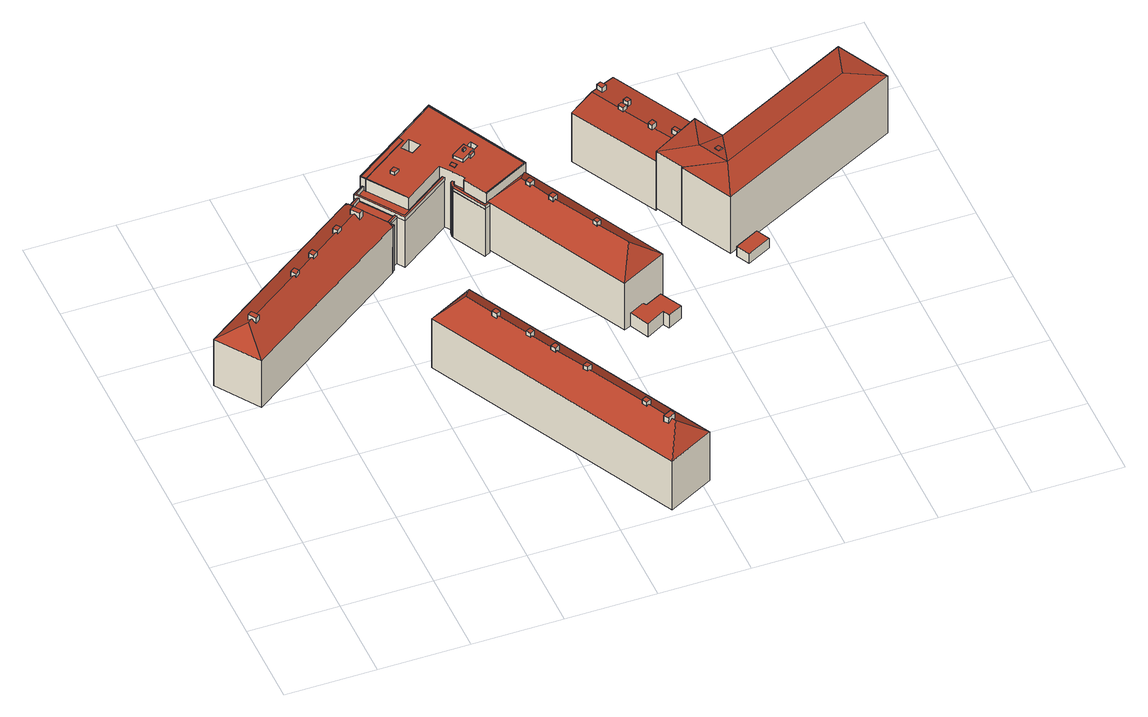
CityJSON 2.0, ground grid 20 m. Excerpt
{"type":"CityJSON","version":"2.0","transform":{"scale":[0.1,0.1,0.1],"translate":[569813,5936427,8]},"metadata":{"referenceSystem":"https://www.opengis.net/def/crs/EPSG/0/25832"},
"CityObjects":{
"building1":{"type":"Building","attributes":{"Grundfläche 2D":"539.699898","Grundhöhe NN":"8.023"},"children":["building1-1","building1-2","building1-3","building1-4","building1-5","building1-6"],"geometry":[{"type":"Solid","lod":"3","boundaries":[[[[0,1,2,3,4,5,6,7,8,9,10,11,12,13,14,15,16]],[[17,18,19,20,21,14,13,12,11,10,9,8,7,6,5,4,3,22]],[[18,17,23]],[[15,14,21]],[[24,25,22,3,2]],[[21,20,26,27]],[[15,21,27,28]],[[16,15,28,29]],[[20,19,18,30,31,26]],[[32,30,18,23,17,22,25,24,2,1,0,16,29,33]],[[31,30,32,33,29,28,27,26]]]],"semantics":{"surfaces":[{"type":"RoofSurface"},{"type":"WallSurface"},{"type":"GroundSurface"}],"values":[[0,0,0,0,0,1,1,1,1,1,2]]}}]},
"building1-1":{"type":"BuildingInstallation","parents":["building1"]},
"building1-2":{"type":"BuildingInstallation","parents":["building1"],"geometry":[{"type":"MultiSurface","lod":"3","boundaries":[[[34,35,36,37,38,39]],[[40,37,36,35,41,11]],[[40,42,38,37]],[[42,10,43,34,39,38]],[[43,41,35,34]]],"semantics":{"surfaces":[{"type":"RoofSurface"},{"type":"WallSurface"}],"values":[0,1,1,1,1]}}]},
"building1-3":{"type":"BuildingInstallation","parents":["building1"],"geometry":[{"type":"MultiSurface","lod":"3","boundaries":[[[44,45,46,47]],[[48,45,44,49,13]],[[48,50,46,45]],[[51,47,46,50,12]],[[51,49,44,47]]],"semantics":{"surfaces":[{"type":"RoofSurface"},{"type":"WallSurface"}],"values":[0,1,1,1,1]}}]},
"building1-4":{"type":"BuildingInstallation","parents":["building1"],"geometry":[{"type":"MultiSurface","lod":"3","boundaries":[[[52,53,54,55]],[[5,56,53,52,57]],[[56,58,54,53]],[[59,55,54,58,4]],[[59,57,52,55]]],"semantics":{"surfaces":[{"type":"RoofSurface"},{"type":"WallSurface"}],"values":[0,1,1,1,1]}}]},
"building1-5":{"type":"BuildingInstallation","parents":["building1"],"geometry":[{"type":"MultiSurface","lod":"3","boundaries":[[[60,61,62,63]],[[60,64,7,65,61]],[[62,61,65,66]],[[66,6,67,63,62]],[[67,64,60,63]]],"semantics":{"surfaces":[{"type":"RoofSurface"},{"type":"WallSurface"}],"values":[0,1,1,1,1]}}]},
"building1-6":{"type":"BuildingInstallation","parents":["building1"],"geometry":[{"type":"MultiSurface","lod":"3","boundaries":[[[68,69,70,71]],[[68,72,9,73,69]],[[73,74,70,69]],[[74,8,75,71,70]],[[75,72,68,71]]],"semantics":{"surfaces":[{"type":"RoofSurface"},{"type":"WallSurface"}],"values":[0,1,1,1,1]}}]},
"building2":{"type":"Building","attributes":{"Grundfläche 2D":"722.704562","Grundhöhe NN":"9.058"},"children":["building2-1","building2-2","building2-3","building2-4","building2-5","building2-6"],"geometry":[{"type":"Solid","lod":"3","boundaries":[[[[76,77,78]],[[79,80,81,82,83,84,85,86,87,88,89,90,91,92,78,77]],[[90,89,88,87,86,85,84,83,82,81,80,79,77,76,93,91]],[[92,91,93]],[[94,95,76,78]],[[95,96,93,76]],[[96,97,92,93]],[[97,94,78,92]],[[97,96,95,94]]]],"semantics":{"surfaces":[{"type":"RoofSurface"},{"type":"WallSurface"},{"type":"GroundSurface"}],"values":[[0,0,0,0,1,1,1,1,2]]}}]},
"building2-1":{"type":"BuildingInstallation","parents":["building2"],"geometry":[{"type":"MultiSurface","lod":"3","boundaries":[[[98,99,100,101]],[[102,103,98,101]],[[98,103,82,104,99]],[[104,105,100,99]],[[102,101,100,105,81]]],"semantics":{"surfaces":[{"type":"RoofSurface"},{"type":"WallSurface"}],"values":[0,1,1,1,1]}}]},
"building2-2":{"type":"BuildingInstallation","parents":["building2"],"geometry":[{"type":"MultiSurface","lod":"3","boundaries":[[[106,107,108,109,110]],[[106,110,111,112]],[[112,88,113,108,107,106]],[[113,114,109,108]],[[109,114,87,111,110]]],"semantics":{"surfaces":[{"type":"RoofSurface"},{"type":"WallSurface"}],"values":[0,1,1,1,1]}}]},
"building2-3":{"type":"BuildingInstallation","parents":["building2"],"geometry":[{"type":"MultiSurface","lod":"3","boundaries":[[[115,116,117,118]],[[119,120,115,118]],[[115,120,84,121,116]],[[121,122,117,116]],[[83,119,118,117,122]]],"semantics":{"surfaces":[{"type":"RoofSurface"},{"type":"WallSurface"}],"values":[0,1,1,1,1]}}]},
"building2-4":{"type":"BuildingInstallation","parents":["building2"],"geometry":[{"type":"MultiSurface","lod":"3","boundaries":[[[123,124,125,126]],[[127,128,123,126]],[[129,124,123,128,90]],[[129,130,125,124]],[[127,126,125,130,89]]],"semantics":{"surfaces":[{"type":"RoofSurface"},{"type":"WallSurface"}],"values":[0,1,1,1,1]}}]},
"building2-5":{"type":"BuildingInstallation","parents":["building2"],"geometry":[{"type":"MultiSurface","lod":"3","boundaries":[[[131,132,133,134]],[[135,136,131,134]],[[137,132,131,136,86]],[[137,138,133,132]],[[133,138,85,135,134]]],"semantics":{"surfaces":[{"type":"RoofSurface"},{"type":"WallSurface"}],"values":[0,1,1,1,1]}}]},
"building2-6":{"type":"BuildingInstallation","parents":["building2"],"geometry":[{"type":"MultiSurface","lod":"3","boundaries":[[[139,140,141,142]],[[143,144,140,139]],[[140,144,80,145,141]],[[145,146,142,141]],[[146,79,143,139,142]]],"semantics":{"surfaces":[{"type":"RoofSurface"},{"type":"WallSurface"}],"values":[0,1,1,1,1]}}]},
"building3":{"type":"Building","attributes":{"Grundfläche 2D":"17.484276","Grundhöhe NN":"8.511"},"geometry":[{"type":"Solid","lod":"3","boundaries":[[[[147,148,149,150,151,152,153]],[[154,150,149,155,156]],[[157,158,159,160,161,162]],[[163,153,152,151,150,164,165,166]],[[163,162,147,153]],[[147,162,161,149,148]],[[161,160,159,156,155,149]],[[159,167,154,156]],[[167,164,150,154]],[[168,163,166,165,164,169,170,171]],[[172,158,157,162,163,168,173]],[[174,167,159,158,172,175]],[[164,167,174,169]],[[169,174,175,172,173,168,171,170]]]],"semantics":{"surfaces":[{"type":"RoofSurface"},{"type":"WallSurface"},{"type":"GroundSurface"}],"values":[[0,0,0,1,1,1,1,1,1,1,1,1,1,2]]}}]},
"building4":{"type":"Building","attributes":{"Grundfläche 2D":"499.933024","Grundhöhe NN":"8.213"},"children":["building4-1","building4-2","building4-3","building4-4","building4-5","building4-6","building4-7","building4-8","building4-9","building4-10"],"geometry":[{"type":"MultiSurface","lod":"3","boundaries":[[[153,176,147]],[[176,153,177]],[[178,179,180]],[[181,182,183,179,178]],[[184,185,186,187,180]],[[180,187,188,178]],[[185,154,156,186]],[[189,190,191,192,193,194,195,196,197]],[[19,18,198,20]],[[23,17,22,198,18]],[[25,199,22]],[[199,200,198,22]],[[201,199,25,24]],[[2,201,24]],[[202,203,201,2,204,205]],[[204,2,1,0,16,202,205]],[[203,206,207,208,209,210]],[[211,200,208]],[[200,209,208]],[[212,213,159,158,162,176,177,214,215,216,217,218,219,220,221,222,223,179,183,181,224,225],[226,227,228,229],[230,231,232,233]],[[234,235,236,237,238,239,240]],[[241,242,243,244,245,246,247,248,249,250,251,252,253,254,255,256,257,258,259,260,261,262,263]],[[203,210,201]],[[210,209,199,201]],[[209,200,199]],[[147,176,162]],[[162,163,153,147]],[[177,153,163]],[[179,264,184,180]],[[264,265,185,184]],[[265,167,154,185]],[[167,159,156,154]],[[186,156,159,213]],[[187,186,213,212]],[[181,178,188,187,212,225,224]],[[266,267,192,191]],[[268,269,270,271,272,273,274,275,276,194,193,192,267]],[[276,277,195,194]],[[236,235,197,196]],[[235,234,189,197]],[[190,189,234,240]],[[240,266,191,190]],[[278,18,19,20,279,280]],[[281,282,16,0,1,2,24,25,22,17,23,18,278,283]],[[202,16,282,284]],[[203,202,284,285]],[[206,203,285,286]],[[200,211,287,288]],[[198,200,288,289]],[[20,198,289,279]],[[290,239,163,162,158,291,292]],[[214,177,163,239,238]],[[214,238,237,215]],[[196,195,277,293,294,242,241,263,262,261,220,219,218,217,216,215,237,236]],[[220,261,260,221]],[[221,260,259,222]],[[295,296,264,179,223,222,259,258]],[[265,264,296,297]],[[167,265,297,298]],[[158,159,167,298,299,291]],[[267,266,300,301]],[[207,206,286,302,276,275,272,271,268,267,301,287,211,208]],[[277,276,302,293]],[[266,240,239,290,303,300]],[[243,242,294,304]],[[244,243,304,305]],[[245,244,305,306]],[[246,245,306,307]],[[247,246,307,308]],[[248,247,308,309]],[[249,248,309,310]],[[250,249,310,311]],[[251,250,311,312]],[[252,251,312,313]],[[253,252,313,314]],[[254,253,314,315]],[[316,256,255,254,315,317]],[[258,257,256,316,295]],[[287,301,300,303,290,292,291,299,298,297,296,295,316,317,315,314,313,312,311,310,309,308,307,306,305,304,294,293,302,286,285,284,282,281,283,278,280,279,289,288]]],"semantics":{"surfaces":[{"type":"RoofSurface"},{"type":"WallSurface"},{"type":"GroundSurface"}],"values":[0,0,0,0,0,0,0,0,0,0,0,0,0,0,0,0,0,0,0,0,0,0,1,1,1,1,1,1,1,1,1,1,1,1,1,1,1,1,1,1,1,1,1,1,1,1,1,1,1,1,1,1,1,1,1,1,1,1,1,1,1,1,1,1,1,1,1,1,1,1,1,1,1,1,1,1,1,1,2]}}]},
"building4-1":{"type":"BuildingInstallation","parents":["building4"],"geometry":[{"type":"MultiSurface","lod":"3","boundaries":[[[318,319,320,321]],[[232,231,319,318]],[[230,320,319,231]],[[230,233,321,320]],[[233,232,318,321]]],"semantics":{"surfaces":[{"type":"RoofSurface"},{"type":"WallSurface"}],"values":[0,1,1,1,1]}}]},
"building4-2":{"type":"BuildingInstallation","parents":["building4"],"geometry":[{"type":"MultiSurface","lod":"3","boundaries":[[[322,323,324,325]],[[326,327,325,324]],[[328,329,323,322]],[[329,326,324,323]]],"semantics":{"surfaces":[{"type":"RoofSurface"},{"type":"WallSurface"}],"values":[0,1,1,1]}}]},
"building4-3":{"type":"BuildingInstallation","parents":["building4"],"geometry":[{"type":"MultiSurface","lod":"3","boundaries":[[[330,331,332,333]],[[331,330,226,229]],[[229,228,332,331]],[[333,332,228,227]],[[227,226,330,333]]],"semantics":{"surfaces":[{"type":"RoofSurface"},{"type":"WallSurface"}],"values":[0,1,1,1,1]}}]},
"building4-4":{"type":"BuildingInstallation","parents":["building4"],"geometry":[{"type":"MultiSurface","lod":"3","boundaries":[[[334,335,336,337,338,339,340,341,342,343,344,345,346,347,348,349,350,351,352,353,354,355,356,357,358,359,360,361,362,363,364]],[[365,366,336,335]],[[366,367,337,336]],[[338,337,367,368]],[[339,338,368,369]],[[340,339,369,370]],[[341,340,370,371]],[[342,341,371,372]],[[343,342,372,373]],[[344,343,373,374]],[[374,375,345,344]],[[375,263,346,345]],[[241,242,348,347,346,263]],[[242,243,349,348]],[[243,244,350,349]],[[244,245,351,350]],[[245,246,352,351]],[[246,247,353,352]],[[247,248,354,353]],[[248,249,355,354]],[[249,250,356,355]],[[250,251,357,356]],[[251,252,358,357]],[[359,358,252,253]],[[253,254,360,359]],[[254,255,256,362,361,360]],[[363,362,256,257]],[[364,363,257,376]],[[365,335,334,364,376,377]]],"semantics":{"surfaces":[{"type":"RoofSurface"},{"type":"WallSurface"}],"values":[0,1,1,1,1,1,1,1,1,1,1,1,1,1,1,1,1,1,1,1,1,1,1,1,1,1,1,1,1]}}]},
"building4-5":{"type":"BuildingInstallation","parents":["building4"],"geometry":[{"type":"MultiSurface","lod":"3","boundaries":[[[378,204,1,379,380,381,274,273,382]],[[379,1,0,205,383,203,206,275,274,381,380]],[[206,207,272,275]],[[207,210,201,382,273,272]],[[201,378,382]]],"semantics":{"surfaces":[{"type":"RoofSurface"},{"type":"WallSurface"}],"values":[0,1,1,1,1]}}]},
"building4-6":{"type":"BuildingInstallation","parents":["building4"],"geometry":[{"type":"MultiSurface","lod":"3","boundaries":[[[270,269,384,385,386,387]],[[268,211,200,388,389,385,384,269]],[[389,390,386,385]],[[390,199,387,386]],[[209,208,271,270,387,199]],[[208,211,268,271]]],"semantics":{"surfaces":[{"type":"RoofSurface"},{"type":"WallSurface"}],"values":[0,1,1,1,1,1]}}]},
"building4-7":{"type":"BuildingInstallation","parents":["building4"],"geometry":[{"type":"MultiSurface","lod":"3","boundaries":[[[391,392,393,394,395,396],[397,398,399,400]],[[401,230,231,402,396,395,394,393]],[[402,403,391,396]],[[403,404,392,391]],[[401,393,392,404,328,322,325,327]]],"semantics":{"surfaces":[{"type":"RoofSurface"},{"type":"WallSurface"}],"values":[0,1,1,1,1]}}]},
"building4-8":{"type":"BuildingInstallation","parents":["building4"],"geometry":[{"type":"MultiSurface","lod":"3","boundaries":[[[405,406,407,408]],[[408,407,409,410]],[[410,411,405,408]],[[411,412,406,405]],[[407,406,412,409]]],"semantics":{"surfaces":[{"type":"RoofSurface"},{"type":"WallSurface"}],"values":[0,1,1,1,1]}}]},
"building4-9":{"type":"BuildingInstallation","parents":["building4"],"geometry":[{"type":"MultiSurface","lod":"3","boundaries":[[[413,414,415,416]],[[416,415,417,418]],[[413,416,418,419]],[[414,413,419,420]],[[415,414,420,417]]],"semantics":{"surfaces":[{"type":"RoofSurface"},{"type":"WallSurface"}],"values":[0,1,1,1,1]}}]},
"building4-10":{"type":"BuildingInstallation","parents":["building4"],"geometry":[{"type":"MultiSurface","lod":"3","boundaries":[[[421,422,423,424]],[[424,423,397,400]],[[421,424,400,399]],[[422,421,399,398]],[[423,422,398,397]]],"semantics":{"surfaces":[{"type":"RoofSurface"},{"type":"WallSurface"}],"values":[0,1,1,1,1]}}]},
"building5":{"type":"Building","attributes":{"Grundfläche 2D":"455.883978","Grundhöhe NN":"8.958"},"children":["building5-1","building5-2","building5-3"],"geometry":[{"type":"Solid","lod":"3","boundaries":[[[[425,426,427]],[[426,428,429,430,431,432,433,434,435,427]],[[362,436,434,433,432,431,430,429,428,426,425]],[[435,434,436]],[[437,438,439,440,441,442,443,444]],[[442,441,445,446]],[[443,442,446,447]],[[444,443,447,448]],[[437,444,448,449]],[[438,437,449,450]],[[439,438,450,451]],[[440,439,451,452]],[[425,427,453,454]],[[455,436,362,425,454,456]],[[440,452,457,435,436,455,445,441]],[[427,435,457,453]],[[446,445,455,456,454,453,457,452,451,450,449,448,447]]]],"semantics":{"surfaces":[{"type":"RoofSurface"},{"type":"WallSurface"},{"type":"GroundSurface"}],"values":[[0,0,0,0,0,1,1,1,1,1,1,1,1,1,1,1,2]]}}]},
"building5-1":{"type":"BuildingInstallation","parents":["building5"],"geometry":[{"type":"MultiSurface","lod":"3","boundaries":[[[458,459,460,461]],[[462,463,458,461]],[[458,463,431,464,459]],[[464,465,460,459]],[[465,430,462,461,460]]],"semantics":{"surfaces":[{"type":"RoofSurface"},{"type":"WallSurface"}],"values":[0,1,1,1,1]}}]},
"building5-2":{"type":"BuildingInstallation","parents":["building5"],"geometry":[{"type":"MultiSurface","lod":"3","boundaries":[[[466,467,468,469]],[[467,466,470,471]],[[467,471,429,472,468]],[[469,468,472,473]],[[469,473,428,470,466]]],"semantics":{"surfaces":[{"type":"RoofSurface"},{"type":"WallSurface"}],"values":[0,1,1,1,1]}}]},
"building5-3":{"type":"BuildingInstallation","parents":["building5"],"geometry":[{"type":"MultiSurface","lod":"3","boundaries":[[[474,475,476,477]],[[474,477,478,479]],[[479,433,480,475,474]],[[480,481,476,475]],[[476,481,432,478,477]]],"semantics":{"surfaces":[{"type":"RoofSurface"},{"type":"WallSurface"}],"values":[0,1,1,1,1]}}]},
"building6":{"type":"Building","attributes":{"Grundfläche 2D":"293.481133","Grundhöhe NN":"8.638"},"children":["building6-1","building6-2","building6-3","building6-4","building6-5"],"geometry":[{"type":"Solid","lod":"3","boundaries":[[[[482,483,484,485,486,487,488,489,490]],[[483,482,490,491,492,493,494,495,496,486,485,484]],[[491,490,489,497,498]],[[492,491,498,499]],[[493,492,499,500]],[[494,493,500,501]],[[502,488,487,486,496,495,494,501,503]],[[489,488,502,497]],[[497,502,503,501,500,499,498]]]],"semantics":{"surfaces":[{"type":"RoofSurface"},{"type":"WallSurface"},{"type":"GroundSurface"}],"values":[[0,0,1,1,1,1,1,1,2]]}}]},
"building6-1":{"type":"BuildingInstallation","parents":["building6"],"geometry":[{"type":"MultiSurface","lod":"3","boundaries":[[[504,505,506,507]],[[507,506,508,509]],[[509,510,504,507]],[[505,504,510,511]],[[511,508,506,505]]],"semantics":{"surfaces":[{"type":"RoofSurface"},{"type":"WallSurface"}],"values":[0,1,1,1,1]}}]},
"building6-2":{"type":"BuildingInstallation","parents":["building6"],"geometry":[{"type":"MultiSurface","lod":"3","boundaries":[[[512,513,514,515,516]],[[517,483,518,514,513,512]],[[515,514,518,519]],[[515,519,482,520,516]],[[512,516,520,517]]],"semantics":{"surfaces":[{"type":"RoofSurface"},{"type":"WallSurface"}],"values":[0,1,1,1,1]}}]},
"building6-3":{"type":"BuildingInstallation","parents":["building6"],"geometry":[{"type":"MultiSurface","lod":"3","boundaries":[[[521,522,523,524]],[[524,525,485,526,521]],[[527,522,521,526]],[[522,527,484,528,523]],[[524,523,528,525]]],"semantics":{"surfaces":[{"type":"RoofSurface"},{"type":"WallSurface"}],"values":[0,1,1,1,1]}}]},
"building6-4":{"type":"BuildingInstallation","parents":["building6"],"geometry":[{"type":"MultiSurface","lod":"3","boundaries":[[[529,530,531,532]],[[533,534,532,531]],[[534,535,529,532]],[[530,529,535,536]],[[531,530,536,533]]],"semantics":{"surfaces":[{"type":"RoofSurface"},{"type":"WallSurface"}],"values":[0,1,1,1,1]}}]},
"building6-5":{"type":"BuildingInstallation","parents":["building6"],"geometry":[{"type":"MultiSurface","lod":"3","boundaries":[[[537,538,539,540]],[[540,539,541,542]],[[537,540,542,543]],[[538,537,543,544]],[[539,538,544,541]]],"semantics":{"surfaces":[{"type":"RoofSurface"},{"type":"WallSurface"}],"values":[0,1,1,1,1]}}]},
"building7":{"type":"Building","attributes":{"Grundfläche 2D":"20.088931","Grundhöhe NN":"9.889"},"geometry":[{"type":"Solid","lod":"3","boundaries":[[[[545,546,547,548]],[[549,550,548,547]],[[550,551,545,548]],[[551,552,546,545]],[[552,549,547,546]],[[552,551,550,549]]]],"semantics":{"surfaces":[{"type":"RoofSurface"},{"type":"WallSurface"},{"type":"GroundSurface"}],"values":[[0,1,1,1,1,2]]}}]},
"building8":{"type":"Building","attributes":{"Grundfläche 2D":"20.653228","Grundhöhe NN":"9.639"},"geometry":[{"type":"Solid","lod":"3","boundaries":[[[[553,554,555,556]],[[557,558,556,555]],[[558,559,553,556]],[[559,560,554,553]],[[560,557,555,554]],[[560,559,558,557]]]],"semantics":{"surfaces":[{"type":"RoofSurface"},{"type":"WallSurface"},{"type":"GroundSurface"}],"values":[[0,1,1,1,1,2]]}}]},
"building9":{"type":"Building","attributes":{"Grundfläche 2D":"701.235663","Grundhöhe NN":"9.173"},"children":["building9-1"],"geometry":[{"type":"Solid","lod":"3","boundaries":[[[[561,562,563,564]],[[561,564,565]],[[566,563,562]],[[566,567,564,563]],[[568,569,567]],[[567,569,564]],[[570,569,568]],[[571,564,569,570]],[[565,564,571]],[[562,561,572,573]],[[566,562,573,574]],[[567,566,574,575]],[[568,567,575,576]],[[570,568,576,577]],[[571,570,577,578]],[[565,571,578,579]],[[561,565,579,572]],[[572,579,578,577,576,575,574,573]]]],"semantics":{"surfaces":[{"type":"RoofSurface"},{"type":"WallSurface"},{"type":"GroundSurface"}],"values":[[0,0,0,0,0,0,0,0,0,1,1,1,1,1,1,1,1,2]]}}]},
"building9-1":{"type":"BuildingInstallation","parents":["building9"],"geometry":[{"type":"MultiSurface","lod":"3","boundaries":[[[580,581,582,583]],[[583,582,584,585]],[[580,583,585,586]],[[581,580,586,587]],[[582,581,587,584]]],"semantics":{"surfaces":[{"type":"RoofSurface"},{"type":"WallSurface"}],"values":[0,1,1,1,1]}}]}
},
"vertices":[
[454,873,130],[454,873,131],[453,875,132],[397,895,170],[392,892,170],[383,885,170],[340,855,170],[330,848,170],[269,806,170],[259,799,170],[216,769,170],[206,762,170],[90,681,170],[80,674,170],[71,668,170],[71,598,125],[458,867,125],[394,958,127],[394,960,126],[393,960,126],[392,961,125],[6,692,125],[398,954,132],[394,959,127],[449,880,132],[405,943,132],[392,961,0],[6,692,0],[71,598,0],[458,867,0],[394,960,0],[393,960,0],[394,959,0],[394,958,0],
[211,775,177],[201,768,177],[206,762,177],[208,758,177],[218,765,177],[216,769,177],[208,758,167],[201,768,164],[218,765,167],[211,775,164],
[75,682,177],[86,666,177],[95,673,177],[85,689,177],[86,666,163],[75,682,163],[95,673,163],[85,689,163],
[378,893,177],[391,875,177],[400,881,177],[387,899,177],[391,875,160],[378,893,163],[400,881,160],[387,899,163],
[325,854,177],[332,845,177],[342,852,177],[335,861,177],[325,854,164],[332,845,167],[342,852,167],[335,861,164],
[254,805,177],[261,795,177],[271,802,177],[264,812,177],[254,805,164],[261,795,167],[271,802,167],[264,812,164],
[423,570,142],[493,560,188],[525,622,142],[526,495,188],[532,485,188],[567,416,188],[572,405,188],[597,358,188],[602,347,188],[636,282,188],[641,271,188],[707,144,188],[712,133,188],[735,88,188],[741,77,188],[745,68,188],[814,58,142],[713,6,142],[525,622,11],[423,570,11],[713,6,11],[814,58,11],
[569,404,196],[579,409,196],[574,419,196],[563,414,196],[563,414,185],[569,404,185],[579,409,182],[574,419,182],
[709,131,196],[712,133,196],[719,136,196],[713,147,196],[703,142,196],[703,142,185],[709,131,185],[719,136,182],[713,147,182],
[599,345,196],[609,351,196],[604,361,196],[593,356,196],[593,356,185],[599,345,185],[609,351,182],[604,361,182],
[732,73,196],[749,82,196],[744,92,196],[726,83,196],[726,83,180],[732,73,180],[749,82,181],[744,92,181],
[638,270,196],[648,275,196],[642,285,196],[632,280,196],[632,280,185],[638,270,185],[648,275,182],[642,285,182],
[521,493,196],[527,482,196],[537,488,196],[532,498,196],[521,493,184],[527,482,184],[537,488,183],[532,498,183],
[448,982,161],[445,986,161],[441,991,161],[439,992,161],[442,988,161],[444,985,161],[446,981,161],[551,1070,162],[550,1067,162],[552,1069,162],[540,1047,160],[558,1059,160],[552,1069,160],[550,1067,160],[441,991,160],[448,982,160],[446,981,160],[439,992,160],[442,988,160],[444,985,160],[551,1070,160],[446,981,5],[439,992,5],[442,988,5],[444,985,5],[558,1059,5],[448,982,5],[551,1070,5],[552,1069,5],
[500,907,160],[502,902,160],[754,906,162],[656,854,160],[757,906,162],[658,857,160],[654,855,160],[658,856,160],[759,907,162],[642,1134,162],[641,1132,162],[757,907,162],[756,907,162],[423,970,137],[444,985,137],[442,988,137],[417,971,137],[422,964,137],[487,870,137],[603,951,137],[600,955,137],[488,877,137],[398,965,125],[406,947,129],[406,953,125],[454,879,128],[463,871,125],[459,876,125],[454,874,131],[455,874,130],[475,887,125],[472,891,125],[424,960,125],[406,947,125],[454,879,125],[422,964,125],[757,907,160],[641,1132,160],[505,897,160],[596,961,160],[614,936,160],[614,935,160],[616,932,160],[618,930,160],[631,911,160],[626,907,160],[654,853,160],[655,853,160],[754,906,160],[756,907,160],[562,1018,160],[546,1040,160],[569,1057,160],[585,1034,160],[673,978,160],[662,992,160],[681,1005,160],[689,989,160],[423,970,128],[488,877,128],[600,955,128],[596,961,128],[505,897,128],[446,981,128],[444,985,128],[614,935,129],[614,936,129],[612,935,129],[611,934,129],[609,932,129],[608,930,129],[608,928,129],[607,926,129],[607,924,129],[607,922,129],[607,920,129],[608,918,129],[608,916,129],[646,842,129],[651,844,129],[658,848,129],[656,852,129],[655,853,129],[654,853,129],[626,907,129],[631,911,129],[618,930,129],[616,932,129],[759,907,160],[642,1134,160],[442,988,128],[417,971,128],[422,964,128],[422,964,133],[424,960,133],[424,960,128],[472,891,128],[472,891,131],[475,887,131],[475,887,128],[487,870,128],[603,951,128],[394,960,2],[392,961,2],[393,960,2],[394,958,2],[458,867,2],[394,959,2],[463,871,2],[459,876,2],[475,887,2],[422,964,2],[406,953,2],[398,965,2],[446,981,2],[558,1059,2],[448,982,2],[603,951,2],[614,936,2],[655,853,2],[759,907,2],[642,1134,2],[551,1070,2],[552,1069,2],[442,988,2],[417,971,2],[487,870,2],[444,985,2],[612,935,2],[611,934,2],[609,932,2],[608,930,2],[608,928,2],[607,926,2],[607,924,2],[607,922,2],[607,920,2],[608,918,2],[608,916,2],[646,842,2],[658,848,2],[651,844,2],
[681,1005,130],[662,992,130],[673,978,130],[689,989,130],
[660,965,168],[663,960,168],[673,967,168],[670,972,168],[673,967,160],[670,972,160],[660,965,160],[663,960,160],
[562,1018,126],[585,1034,126],[569,1057,126],[546,1040,126],
[648,850,137],[613,918,137],[612,919,137],[612,921,137],[612,922,137],[612,924,137],[612,925,137],[612,927,137],[613,928,137],[614,929,137],[614,930,137],[615,931,137],[616,932,137],[614,935,137],[614,936,137],[612,935,137],[611,934,137],[609,932,137],[608,930,137],[608,928,137],[607,926,137],[607,924,137],[607,922,137],[607,920,137],[608,918,137],[608,916,137],[646,842,137],[651,844,137],[658,848,137],[656,852,137],[648,848,137],[613,918,129],[612,919,129],[612,921,129],[612,922,129],[612,924,129],[612,925,129],[612,927,129],[613,928,129],[614,929,129],[614,930,129],[615,931,129],[648,848,129],[648,850,129],
[452,877,131],[455,874,131],[458,875,131],[459,876,131],[454,879,131],[458,875,127],
[404,952,133],[401,949,133],[404,945,133],[406,947,133],[404,952,128],[401,949,132],[404,945,132],
[630,974,169],[644,954,169],[675,975,169],[673,978,169],[662,992,169],[661,995,169],[659,977,169],[653,973,169],[651,977,169],[657,981,169],[675,975,160],[661,995,160],[630,974,160],[644,954,160],
[508,986,168],[497,978,168],[504,969,168],[515,977,168],[504,969,160],[515,977,160],[508,986,160],[497,978,160],
[623,963,161],[616,957,161],[623,946,161],[631,952,161],[623,946,160],[631,952,160],[623,963,160],[616,957,160],
[651,977,175],[653,973,175],[659,977,175],[657,981,175],
[655,853,137],[724,844,184],[757,906,137],[731,830,184],[737,820,184],[760,774,184],[765,764,184],[812,673,184],[817,662,184],[854,592,184],[923,582,137],[821,530,137],[937,520,45],[912,567,45],[874,548,45],[870,555,45],[836,537,45],[857,495,45],[898,517,45],[905,504,45],[836,537,10],[857,495,10],[898,517,10],[905,504,10],[937,520,10],[912,567,10],[874,548,10],[870,555,10],[757,906,10],[655,853,10],[821,530,10],[658,848,10],[923,582,10],
[760,761,191],[771,767,191],[765,777,191],[755,772,191],[755,772,179],[760,761,179],[771,767,179],[765,777,179],
[728,828,191],[733,818,191],[744,823,191],[738,834,191],[728,828,181],[733,818,181],[744,823,177],[738,834,177],
[814,661,191],[824,666,191],[819,676,191],[809,671,191],[809,671,181],[814,661,181],[824,666,177],[819,676,177],
[1039,920,147],[1034,930,147],[1003,989,147],[997,1001,147],[963,1064,147],[959,1061,147],[907,1032,138],[1010,837,138],[1067,868,147],[1117,897,140],[1121,889,140],[1130,894,138],[1022,1097,138],[1021,1097,139],[976,1071,146],[1010,837,6],[1117,897,6],[1121,889,6],[1130,894,6],[1022,1097,6],[907,1032,6],[1021,1097,6],
[983,1057,158],[993,1062,158],[986,1075,158],[976,1070,158],[986,1075,144],[976,1070,146],[983,1057,146],[993,1062,144],
[1040,933,159],[1034,930,159],[1029,927,159],[1034,917,159],[1045,923,159],[1040,933,147],[1029,927,147],[1034,917,147],[1045,923,147],
[994,999,158],[1000,987,158],[1009,992,158],[1002,1004,158],[1002,1004,147],[994,999,147],[1000,987,147],[1009,992,147],
[1073,882,158],[1082,887,158],[1075,899,158],[1066,894,158],[1075,899,145],[1066,894,146],[1073,882,146],[1082,887,145],
[1014,1000,158],[1023,1005,158],[1018,1014,158],[1009,1010,158],[1018,1014,144],[1009,1010,145],[1014,1000,145],[1023,1005,144],
[1173,638,45],[1158,668,45],[1104,640,45],[1119,611,45],[1104,640,19],[1119,611,19],[1173,638,19],[1158,668,19],
[1177,919,22],[1160,953,22],[1112,928,22],[1130,894,22],[1112,928,16],[1130,894,16],[1177,919,16],[1160,953,16],
[1099,658,166],[1519,871,166],[1435,901,177],[1127,745,177],[1040,774,166],[1460,987,166],[1150,831,166],[1117,897,166],[1092,812,176],[1010,837,166],[1042,775,166],[1099,658,12],[1519,871,12],[1460,987,12],[1150,831,12],[1117,897,12],[1010,837,12],[1042,775,12],[1040,774,12],
[1133,788,175],[1128,798,175],[1118,793,176],[1123,783,176],[1118,793,174],[1123,783,174],[1133,788,172],[1128,798,172]
]}
